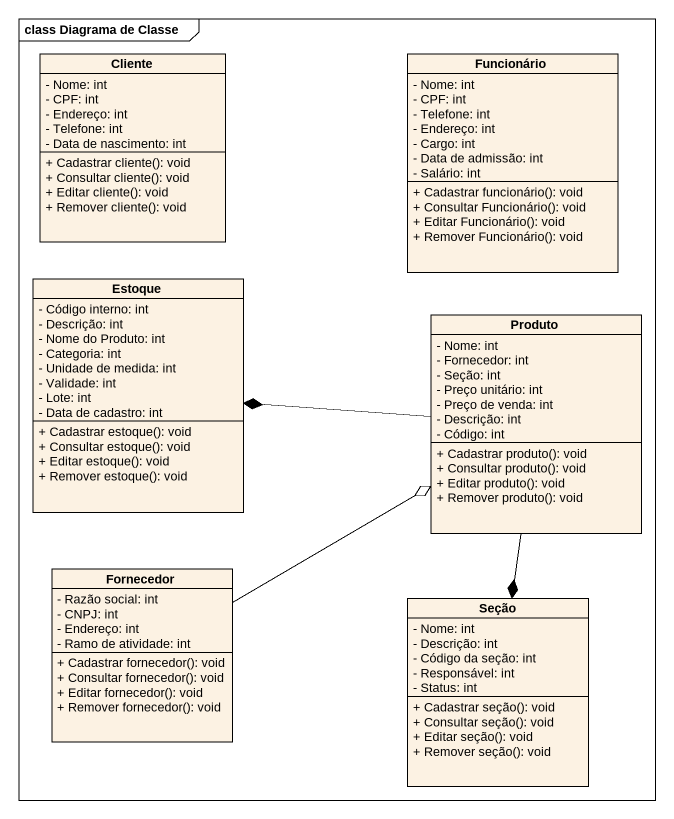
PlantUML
@startuml
mainframe class Diagrama de Classe
hide circle
hide empty members
skinparam classAttributeIconSize 0
class Cliente {
  - Nome: int
  - CPF: int
  - Endereço: int
  - Telefone: int
  - Data de nascimento: int
  + Cadastrar cliente(): void
  + Consultar cliente(): void
  + Editar cliente(): void
  + Remover cliente(): void
}
class Funcionário {
  - Nome: int
  - CPF: int
  - Telefone: int
  - Endereço: int
  - Cargo: int
  - Data de admissão: int
  - Salário: int
  + Cadastrar funcionário(): void
  + Consultar Funcionário(): void
  + Editar Funcionário(): void
  + Remover Funcionário(): void
}
class Estoque {
  - Código interno: int
  - Descrição: int
  - Nome do Produto: int
  - Categoria: int
  - Unidade de medida: int
  - Validade: int
  - Lote: int
  - Data de cadastro: int
  + Cadastrar estoque(): void
  + Consultar estoque(): void
  + Editar estoque(): void
  + Remover estoque(): void
}
class Produto {
  - Nome: int
  - Fornecedor: int
  - Seção: int
  - Preço unitário: int
  - Preço de venda: int
  - Descrição: int
  - Código: int
  + Cadastrar produto(): void
  + Consultar produto(): void
  + Editar produto(): void
  + Remover produto(): void
}
class Fornecedor {
  - Razão social: int
  - CNPJ: int
  - Endereço: int
  - Ramo de atividade: int
  + Cadastrar fornecedor(): void
  + Consultar fornecedor(): void
  + Editar fornecedor(): void
  + Remover fornecedor(): void
}
class Seção {
  - Nome: int
  - Descrição: int
  - Código da seção: int
  - Responsável: int
  - Status: int
  + Cadastrar seção(): void
  + Consultar seção(): void
  + Editar seção(): void
  + Remover seção(): void
}
Produto -left-* Estoque
Produto --* Seção
Fornecedor -right-o Produto
@enduml
